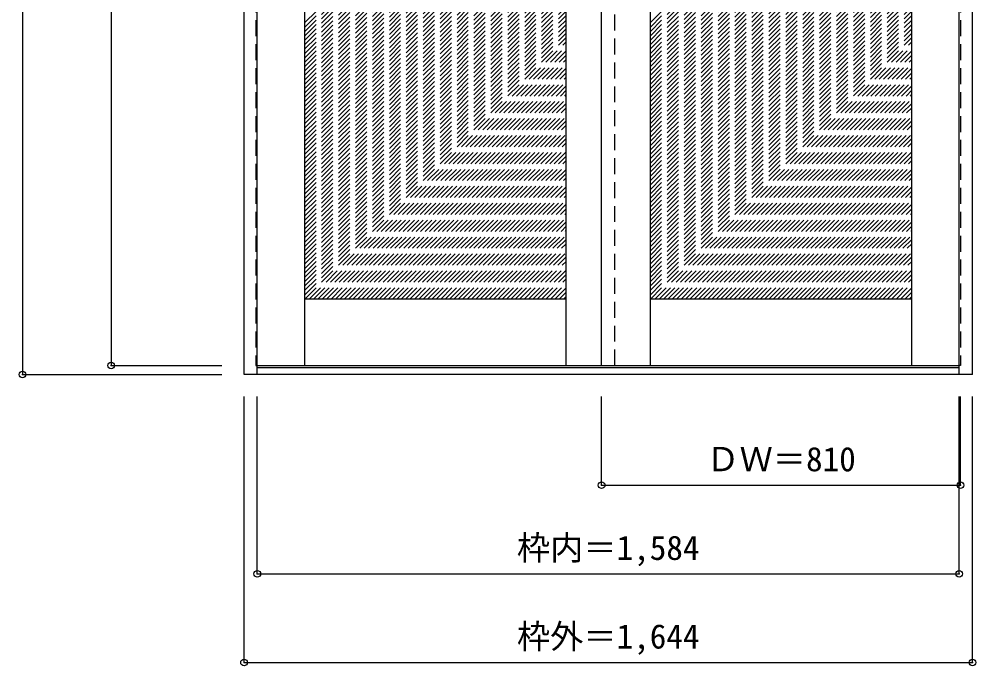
# Model space of a CAD drawing. Units: millimetres, scale not verified. Extents: x -1399 to 847, y -1720 to 1192.
# Drawn here: x -1312 to 847, y -1720 to -261 of the extents above; entities that cross this region are included whole.
import ezdxf
from ezdxf.enums import TextEntityAlignment as Align

# ---------------------------------------------------------------- set-up
doc = ezdxf.new("R2010")
doc.units = ezdxf.units.MM
doc.header["$LTSCALE"] = 30
doc.header["$PDMODE"] = 32
doc.header["$PDSIZE"] = 15
doc.linetypes.add('DASHED1', pattern=[1.8, 1.2, -0.6])
doc.layers.add('0-0', color=4, linetype='DASHED1')
doc.layers.add('0-1_寸法', color=7, linetype='Continuous')
doc.styles.add('ＭＳ ゴシック', font='')
doc.styles.get('ＭＳ ゴシック').set_extended_font_data('MS Gothic')

msp = doc.modelspace()

# ---------------------------------------------------------------- linework, layer by layer
at = {"layer": '0-0', "color": 3, "linetype": 'Continuous'}
for p, q in [((-804.87, -1062.64), (-804.87, 1184.36)), ((-774.87, -1062.64), (-774.87, 1184.36)), ((809.13, -1042.1), (809.13, 1184.36)), ((839.13, -1062.64), (839.13, 1184.36)), ((-667.87, -1042.64), (-667.87, 1140.36)), ((-77.87, -1042.64), (-77.87, 1140.36)), ((2.13, -1042.64), (2.13, 1140.36)), ((112.13, -1042.64), (112.13, 1140.36)), ((702.13, -1042.64), (702.13, 1140.36)), ((-77.87, -892.64), (-667.87, -892.64)), ((702.13, -892.64), (112.13, -892.64)), ((-774.87, -1042.64), (809.13, -1042.64)), ((809.13, -1047.64), (-774.87, -1047.64)), ((839.13, -1062.64), (-804.87, -1062.64))]:
    msp.add_line(p, q, dxfattribs=at)
at = {"layer": '0-0'}
for p, q in [((-777.87, 1140.36), (-777.87, -1042.64)), ((32.13, -1042.64), (32.13, 1140.36)), ((812.13, 1140.36), (812.13, -1042.64)), ((-667.87, -268.89), (-77.87, 321.11)), ((-667.87, -278.79), (-77.87, 311.21)), ((112.13, -268.89), (702.13, 321.11)), ((112.13, -278.79), (702.13, 311.21)), ((-667.87, -288.69), (-77.87, 301.31)), ((-667.87, -298.58), (-77.87, 291.42)), ((-667.87, -308.48), (-77.87, 281.52)), ((112.13, -288.69), (702.13, 301.31)), ((112.13, -298.58), (702.13, 291.42)), ((112.13, -308.48), (702.13, 281.52)), ((-667.87, -318.38), (-77.87, 271.62)), ((-667.87, -328.28), (-77.87, 261.72)), ((112.13, -318.38), (702.13, 271.62)), ((112.13, -328.28), (702.13, 261.72)), ((-667.87, -338.18), (-77.87, 251.82)), ((-667.87, -348.08), (-77.87, 241.92)), ((112.13, -338.18), (702.13, 251.82)), ((112.13, -348.08), (702.13, 241.92)), ((-667.87, -357.98), (-77.87, 232.02)), ((-667.87, -367.88), (-77.87, 222.12)), ((112.13, -357.98), (702.13, 232.02)), ((112.13, -367.88), (702.13, 222.12)), ((-667.87, -377.78), (-77.87, 212.22)), ((-667.87, -387.68), (-77.87, 202.32)), ((112.13, -377.78), (702.13, 212.22)), ((112.13, -387.68), (702.13, 202.32)), ((-667.87, -397.58), (-77.87, 192.42)), ((-667.87, -407.48), (-77.87, 182.52)), ((112.13, -397.58), (702.13, 192.42)), ((112.13, -407.48), (702.13, 182.52)), ((-667.87, -417.38), (-77.87, 172.62)), ((-667.87, -427.28), (-77.87, 162.72)), ((-667.87, -437.18), (-77.87, 152.82)), ((112.13, -417.38), (702.13, 172.62)), ((112.13, -427.28), (702.13, 162.72)), ((112.13, -437.18), (702.13, 152.82)), ((-667.87, -447.08), (-77.87, 142.92)), ((-667.87, -456.98), (-77.87, 133.02)), ((112.13, -447.08), (702.13, 142.92)), ((112.13, -456.98), (702.13, 133.02)), ((-667.87, -466.88), (-77.87, 123.12)), ((-667.87, -476.78), (-77.87, 113.22)), ((112.13, -466.88), (702.13, 123.12)), ((112.13, -476.78), (702.13, 113.22)), ((-667.87, -486.68), (-77.87, 103.32)), ((-667.87, -496.57), (-77.87, 93.43)), ((112.13, -486.68), (702.13, 103.32)), ((112.13, -496.57), (702.13, 93.43)), ((-667.87, -506.47), (-77.87, 83.53)), ((-667.87, -516.37), (-77.87, 73.63)), ((112.13, -506.47), (702.13, 83.53)), ((112.13, -516.37), (702.13, 73.63)), ((-667.87, -526.27), (-77.87, 63.73)), ((-667.87, -536.17), (-77.87, 53.83)), ((-667.87, -546.07), (-77.87, 43.93)), ((112.13, -526.27), (702.13, 63.73)), ((112.13, -536.17), (702.13, 53.83)), ((112.13, -546.07), (702.13, 43.93)), ((-667.87, -555.97), (-77.87, 34.03)), ((-667.87, -565.87), (-77.87, 24.13)), ((112.13, -555.97), (702.13, 34.03)), ((112.13, -565.87), (702.13, 24.13)), ((-667.87, -575.77), (-77.87, 14.23)), ((-667.87, -585.67), (-77.87, 4.33)), ((112.13, -575.77), (702.13, 14.23)), ((112.13, -585.67), (702.13, 4.33)), ((-667.87, -595.57), (-77.87, -5.57)), ((-667.87, -605.47), (-77.87, -15.47)), ((112.13, -595.57), (702.13, -5.57)), ((112.13, -605.47), (702.13, -15.47)), ((-667.87, -615.37), (-77.87, -25.37)), ((-667.87, -625.27), (-77.87, -35.27)), ((112.13, -615.37), (702.13, -25.37)), ((112.13, -625.27), (702.13, -35.27)), ((-667.87, -635.17), (-77.87, -45.17)), ((-667.87, -645.07), (-77.87, -55.07)), ((112.13, -635.17), (702.13, -45.17)), ((112.13, -645.07), (702.13, -55.07)), ((-667.87, -654.97), (-77.87, -64.97)), ((-667.87, -664.87), (-77.87, -74.87)), ((-667.87, -674.77), (-77.87, -84.77)), ((112.13, -654.97), (702.13, -64.97)), ((112.13, -664.87), (702.13, -74.87)), ((112.13, -674.77), (702.13, -84.77)), ((-667.87, -684.66), (-77.87, -94.66)), ((-667.87, -694.56), (-77.87, -104.56)), ((112.13, -684.66), (702.13, -94.66)), ((112.13, -694.56), (702.13, -104.56)), ((-667.87, -704.46), (-77.87, -114.46)), ((-667.87, -714.36), (-77.87, -124.36)), ((112.13, -704.46), (702.13, -114.46)), ((112.13, -714.36), (702.13, -124.36)), ((-667.87, -724.26), (-77.87, -134.26)), ((-667.87, -734.16), (-77.87, -144.16)), ((112.13, -724.26), (702.13, -134.26)), ((112.13, -734.16), (702.13, -144.16)), ((-667.87, -744.06), (-77.87, -154.06)), ((-667.87, -753.96), (-77.87, -163.96)), ((112.13, -744.06), (702.13, -154.06)), ((112.13, -753.96), (702.13, -163.96)), ((-667.87, -763.86), (-77.87, -173.86)), ((-667.87, -773.76), (-77.87, -183.76)), ((-667.87, -783.66), (-77.87, -193.66)), ((112.13, -763.86), (702.13, -173.86)), ((112.13, -773.76), (702.13, -183.76)), ((112.13, -783.66), (702.13, -193.66)), ((-667.87, -793.56), (-77.87, -203.56)), ((-667.87, -803.46), (-77.87, -213.46)), ((112.13, -793.56), (702.13, -203.56)), ((112.13, -803.46), (702.13, -213.46)), ((-667.87, -813.36), (-77.87, -223.36)), ((-667.87, -823.26), (-77.87, -233.26)), ((112.13, -813.36), (702.13, -223.36)), ((112.13, -823.26), (702.13, -233.26)), ((-667.87, -833.16), (-77.87, -243.16)), ((-667.87, -843.06), (-77.87, -253.06)), ((112.13, -833.16), (702.13, -243.16)), ((112.13, -843.06), (702.13, -253.06)), ((-667.87, -852.96), (-77.87, -262.96)), ((-667.87, -862.86), (-77.87, -272.86)), ((112.13, -852.96), (702.13, -262.96)), ((112.13, -862.86), (702.13, -272.86)), ((-667.87, -872.76), (-77.87, -282.76)), ((-667.87, -882.65), (-77.87, -292.65)), ((112.13, -872.76), (702.13, -282.76)), ((112.13, -882.65), (702.13, -292.65)), ((-667.87, -892.55), (-77.87, -302.55)), ((-658.05, -892.64), (-77.87, -312.45)), ((-648.15, -892.64), (-77.87, -322.35)), ((112.13, -892.55), (702.13, -302.55)), ((121.95, -892.64), (702.13, -312.45)), ((131.85, -892.64), (702.13, -322.35)), ((-638.25, -892.64), (-77.87, -332.25)), ((-628.35, -892.64), (-77.87, -342.15)), ((141.75, -892.64), (702.13, -332.25)), ((151.65, -892.64), (702.13, -342.15)), ((-618.45, -892.64), (-77.87, -352.05)), ((-608.56, -892.64), (-77.87, -361.95)), ((161.55, -892.64), (702.13, -352.05)), ((171.44, -892.64), (702.13, -361.95)), ((-598.66, -892.64), (-77.87, -371.85)), ((-588.76, -892.64), (-77.87, -381.75)), ((181.34, -892.64), (702.13, -371.85)), ((191.24, -892.64), (702.13, -381.75)), ((-578.86, -892.64), (-77.87, -391.65)), ((-568.96, -892.64), (-77.87, -401.55)), ((201.14, -892.64), (702.13, -391.65)), ((211.04, -892.64), (702.13, -401.55)), ((-559.06, -892.64), (-77.87, -411.45)), ((-549.16, -892.64), (-77.87, -421.35)), ((-539.26, -892.64), (-77.87, -431.25)), ((220.94, -892.64), (702.13, -411.45)), ((230.84, -892.64), (702.13, -421.35)), ((240.74, -892.64), (702.13, -431.25)), ((-529.36, -892.64), (-77.87, -441.15)), ((-519.46, -892.64), (-77.87, -451.05)), ((250.64, -892.64), (702.13, -441.15)), ((260.54, -892.64), (702.13, -451.05)), ((-509.56, -892.64), (-77.87, -460.95)), ((-499.66, -892.64), (-77.87, -470.85)), ((270.44, -892.64), (702.13, -460.95)), ((280.34, -892.64), (702.13, -470.85)), ((-489.76, -892.64), (-77.87, -480.75)), ((-479.86, -892.64), (-77.87, -490.64)), ((290.24, -892.64), (702.13, -480.75)), ((300.14, -892.64), (702.13, -490.64)), ((-469.96, -892.64), (-77.87, -500.54)), ((-460.06, -892.64), (-77.87, -510.44)), ((310.04, -892.64), (702.13, -500.54)), ((319.94, -892.64), (702.13, -510.44)), ((-450.16, -892.64), (-77.87, -520.34)), ((-440.26, -892.64), (-77.87, -530.24)), ((329.84, -892.64), (702.13, -520.34)), ((339.74, -892.64), (702.13, -530.24)), ((-430.36, -892.64), (-77.87, -540.14)), ((-420.46, -892.64), (-77.87, -550.04)), ((-410.57, -892.64), (-77.87, -559.94)), ((349.64, -892.64), (702.13, -540.14)), ((359.54, -892.64), (702.13, -550.04)), ((369.43, -892.64), (702.13, -559.94)), ((-400.67, -892.64), (-77.87, -569.84)), ((-390.77, -892.64), (-77.87, -579.74)), ((379.33, -892.64), (702.13, -569.84)), ((389.23, -892.64), (702.13, -579.74)), ((-380.87, -892.64), (-77.87, -589.64)), ((-370.97, -892.64), (-77.87, -599.54)), ((399.13, -892.64), (702.13, -589.64)), ((409.03, -892.64), (702.13, -599.54)), ((-361.07, -892.64), (-77.87, -609.44)), ((-351.17, -892.64), (-77.87, -619.34)), ((418.93, -892.64), (702.13, -609.44)), ((428.83, -892.64), (702.13, -619.34)), ((-341.27, -892.64), (-77.87, -629.24)), ((-331.37, -892.64), (-77.87, -639.14)), ((438.73, -892.64), (702.13, -629.24)), ((448.63, -892.64), (702.13, -639.14)), ((-321.47, -892.64), (-77.87, -649.04)), ((-311.57, -892.64), (-77.87, -658.94)), ((-301.67, -892.64), (-77.87, -668.84)), ((458.53, -892.64), (702.13, -649.04)), ((468.43, -892.64), (702.13, -658.94)), ((478.33, -892.64), (702.13, -668.84)), ((-291.77, -892.64), (-77.87, -678.74)), ((-281.87, -892.64), (-77.87, -688.63)), ((488.23, -892.64), (702.13, -678.74)), ((498.13, -892.64), (702.13, -688.63)), ((-271.97, -892.64), (-77.87, -698.53)), ((-262.07, -892.64), (-77.87, -708.43)), ((508.03, -892.64), (702.13, -698.53)), ((517.93, -892.64), (702.13, -708.43)), ((-252.17, -892.64), (-77.87, -718.33)), ((-242.27, -892.64), (-77.87, -728.23)), ((527.83, -892.64), (702.13, -718.33)), ((537.73, -892.64), (702.13, -728.23)), ((-232.37, -892.64), (-77.87, -738.13)), ((-222.47, -892.64), (-77.87, -748.03)), ((547.63, -892.64), (702.13, -738.13)), ((557.53, -892.64), (702.13, -748.03)), ((-212.58, -892.64), (-77.87, -757.93)), ((-202.68, -892.64), (-77.87, -767.83)), ((567.42, -892.64), (702.13, -757.93)), ((577.32, -892.64), (702.13, -767.83)), ((-192.78, -892.64), (-77.87, -777.73)), ((-182.88, -892.64), (-77.87, -787.63)), ((-172.98, -892.64), (-77.87, -797.53)), ((587.22, -892.64), (702.13, -777.73)), ((597.12, -892.64), (702.13, -787.63)), ((607.02, -892.64), (702.13, -797.53)), ((-163.08, -892.64), (-77.87, -807.43)), ((-153.18, -892.64), (-77.87, -817.33)), ((616.92, -892.64), (702.13, -807.43)), ((626.82, -892.64), (702.13, -817.33)), ((-143.28, -892.64), (-77.87, -827.23)), ((-133.38, -892.64), (-77.87, -837.13)), ((636.72, -892.64), (702.13, -827.23)), ((646.62, -892.64), (702.13, -837.13)), ((-123.48, -892.64), (-77.87, -847.03)), ((-113.58, -892.64), (-77.87, -856.93)), ((656.52, -892.64), (702.13, -847.03)), ((666.42, -892.64), (702.13, -856.93)), ((-103.68, -892.64), (-77.87, -866.83)), ((-93.78, -892.64), (-77.87, -876.73)), ((676.32, -892.64), (702.13, -866.83)), ((686.22, -892.64), (702.13, -876.73)), ((-83.88, -892.64), (-77.87, -886.62)), ((696.12, -892.64), (702.13, -886.62)), ((-777.87, -1042.64), (-774.87, -1042.64)), ((812.13, -1042.64), (809.13, -1042.64))]:
    msp.add_line(p, q, dxfattribs=at)
at = {"layer": '0-0', "color": 3, "linetype": 'Continuous'}
msp.add_lwpolyline([(809.13, -1062.64), (809.13, -1042.43), (809.13, -1042.1)], dxfattribs=at)
at = {"layer": '0-1_寸法', "color": 4}
for p, q in [((-1304.87, 1184.36), (-1304.87, -1062.64)), ((-1104.87, 1140.36), (-1104.87, -1042.64)), ((-1104.87, -1042.64), (-854.87, -1042.64)), ((-1304.87, -1062.64), (-854.87, -1062.64)), ((-804.87, -1712.64), (-804.87, -1112.64)), ((-774.87, -1512.64), (-774.87, -1112.64)), ((2.13, -1312.64), (2.13, -1112.64)), ((812.13, -1312.64), (812.13, -1112.64)), ((2.13, -1312.64), (812.13, -1312.64))]:
    msp.add_line(p, q, dxfattribs=at)
for points in [[(-804.87, -1712.64), (839.13, -1712.64), (839.13, -1112.64)], [(-774.87, -1512.64), (809.13, -1512.64), (809.13, -1112.64)]]:
    msp.add_lwpolyline(points, dxfattribs=at)
at = {"layer": '0-1_寸法'}
for p in [(-1104.87, -1042.64), (-1304.87, -1062.64), (2.13, -1312.64), (812.13, -1312.64), (-774.87, -1512.64), (809.13, -1512.64), (-804.87, -1712.64), (839.13, -1712.64)]:
    msp.add_point(p, dxfattribs=at)

# ---------------------------------------------------------------- texts
at = {"layer": '0-1_寸法', "style": 'ＭＳ ゴシック'}
for s, p in [('ＤＷ＝810', (238.38, -1297.64)), ('枠内＝1,584', (-189.12, -1497.64)), ('枠外＝1,644', (-189.12, -1697.64))]:
    msp.add_text(s, height=54.99, dxfattribs=at).set_placement(p, align=Align.BOTTOM_LEFT)

doc.saveas('drawing.dxf')
